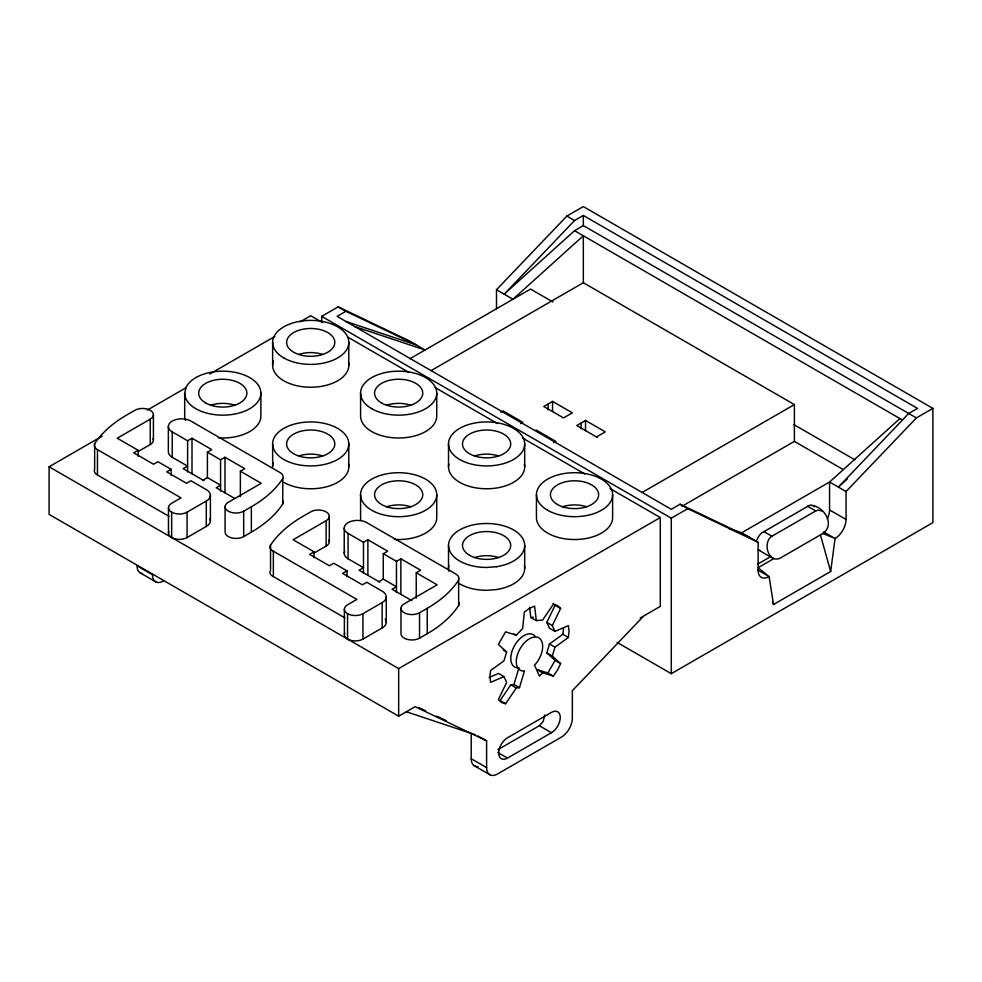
<?xml version="1.0" encoding="UTF-8"?>
<svg xmlns="http://www.w3.org/2000/svg" width="982" height="982" viewBox="0 0 982 982"><rect width="100%" height="100%" fill="white"/><g stroke="black" fill="none" stroke-linecap="round" stroke-linejoin="round"><path stroke-width="1.47" d="M553.357 676.156L547.858 672.977L537.166 669.601L542.665 672.768L553.357 676.156L557.457 670.154L560.599 663.611L555.1 660.432L546.827 652.87L549.466 643.996L562.882 634.286L563.545 627.977M560.599 663.611L552.326 656.037L554.953 647.175L568.369 637.453L569.044 631.156L568.369 625.632L554.953 631.401L549.466 628.235L546.827 622.404L555.1 605.28L553.013 603.329M772.368 601.77L773.509 604.507L830.674 571.499L835.068 538.492A15.54 8.973 -60 0 0 846.054 519.453L846.054 491.528L916.415 417.915L932.9 408.389L932.9 522.633L671.283 673.677L617.162 642.437M544.789 714.97L543.181 721.475L539.363 725.723L497.984 749.61M184.69 393.156L185.991 387.473A38.089 21.985 0 0 1 247.268 376.315A38.089 21.985 0 0 1 238.884 413.091A38.089 21.985 0 0 1 184.69 393.156L184.69 416.012A38.089 21.985 0 0 0 185.426 420.308M554.953 631.401L552.326 625.583L560.599 608.447L557.457 605.538L553.357 604.274L542.665 620.01L536.307 620.636L534.601 606.127L529.47 608.312L524.351 612.044L522.645 628.517L516.287 635.231L505.595 631.843L498.353 644.388L506.626 651.962L503.987 660.825L490.57 670.546L489.895 676.843L490.57 682.38L503.987 676.598L506.626 682.429L498.353 699.552L501.495 702.474L505.595 703.738L516.287 688.001L519.466 687.682L524.474 670.841L522.878 671.001A18.658 10.765 -60 0 1 519.368 650.047A18.658 10.765 -60 0 1 539.584 638.374A18.658 10.765 -60 0 1 536.074 663.39L534.478 665.059L539.486 676.132L542.665 672.768M505.595 703.738L500.096 700.559L510.787 684.822L513.967 684.515L518.975 667.674M555.1 660.432L547.858 672.977M169.076 516.372L97.464 475.03A10.888 6.285 0 0 1 94.653 468.966L94.653 443.582L96.531 440.906A143.875 83.065 0 0 1 127.144 414.735L134.841 410.292A10.888 6.285 0 0 1 150.234 410.292A10.888 6.285 0 0 1 150.234 419.179L150.234 444.564L138.364 451.425M344.952 617.911L273.352 576.569A9.231 5.327 0 0 1 270.529 570.505L270.529 545.12L272.407 542.445A143.875 83.065 0 0 1 303.033 516.287L310.717 511.843A10.888 6.285 0 0 1 326.11 511.843A10.888 6.285 0 0 1 326.11 520.73L326.11 546.115L314.24 552.964M496.499 308.827L496.499 289.715L566.847 216.089L583.333 206.576L932.9 408.389M847.441 478.897L838.37 487.084L908.718 413.471L917.507 408.389L583.333 215.463L574.544 220.533L504.196 294.158L574.544 230.696L583.333 225.615L916.415 417.915M899.917 418.553L829.569 482.015L741.631 532.784L728.705 528.476M822.388 511.021L817.957 510.137L815.76 510.935L771.926 536.233C762.56 541.88 767.728 562.76 779.622 558.451L823.456 533.14C834.565 524.228 824.929 508.025 813.022 505.607M814.238 506.737A10.863 6.273 -60 0 0 809.573 505.3L761.627 532.981A10.863 6.273 -60 0 0 756.962 539.805M203.151 480.198L207.398 477.571L207.398 452.186L211.793 449.646L192.006 438.218L187.611 440.758L172.218 431.871A13.208 7.635 0 0 1 172.218 421.082A13.208 7.635 0 0 1 190.901 421.082L279.944 472.489A10.888 6.285 0 0 1 282.755 478.565L282.755 503.95A136.633 78.879 0 0 1 251.367 532.146L243.671 536.589A10.888 6.285 0 0 1 231.813 537.952A10.888 6.285 0 0 1 225.087 532.146L225.087 506.761M609.969 488.508L660.285 517.551L660.285 606.41L643.799 615.923L572.346 690.69L572.346 718.1A15.54 8.973 -60 0 1 561.348 737.138L497.592 773.951A15.54 8.973 -60 0 1 486.606 767.605L486.606 740.845L415.153 706.684L398.667 716.197L49.1 514.384L49.1 466.781L102.226 436.106M147.374 410.046L185.893 387.804M209.792 374.007L274.862 336.433M300.099 321.863L310.717 315.738L322.636 322.612M321.715 322.464L321.715 316.364L338.201 306.85L408.561 340.484L425.046 350.009L354.698 326.527M150.234 419.179L117.251 438.218L138.143 450.284L138.143 456.249M345.897 321.445L416.245 344.928L345.897 311.294L337.108 316.364L671.283 509.302L680.072 504.22L750.42 537.866L747.548 536.909M138.143 450.284L133.748 452.812L153.523 464.24L157.93 461.7L171.114 469.322L171.114 475.288M171.114 469.322L166.719 471.851L186.506 483.279L190.901 480.738L206.294 489.625A13.994 8.077 0 0 1 206.294 501.053L206.294 526.438L187.059 537.547A10.888 6.285 0 0 1 173.924 538.541A10.888 6.285 0 0 1 168.855 531.471M207.398 452.186L220.582 459.797L224.976 457.256L244.764 468.684L240.369 471.225L240.369 496.61M409.973 358.712L530.575 289.076L553.001 302.026M431.258 370.533L583.333 282.73L794.389 404.584L794.389 441.397L681.864 506.356M171.666 537.547L171.666 512.162A10.888 6.285 0 0 0 187.059 512.162L206.294 501.053M240.369 471.225L261.261 483.279L228.278 502.318A10.888 6.285 0 0 0 228.278 511.205A10.888 6.285 0 0 0 243.671 511.205L251.367 506.761A136.633 78.879 0 0 0 282.755 478.565M500.894 412.207L503.091 410.93L522.878 422.358L520.681 423.623M326.11 520.73L293.139 539.769L314.019 551.823L314.019 557.801M552.559 401.417L543.77 406.487L563.545 417.915L572.346 412.833L552.559 401.417L552.559 411.568M314.019 551.823L309.625 554.364L329.412 565.779L333.806 563.251L347.002 570.861L347.002 576.839M400.975 608.312L400.975 633.697A10.888 6.285 0 0 0 407.69 639.503A10.888 6.285 0 0 0 419.547 638.14L427.244 633.697A136.633 78.879 0 0 0 458.643 605.489L458.643 580.104A10.888 6.285 0 0 0 455.82 574.04L366.789 522.633A13.208 7.635 0 0 0 348.094 522.633A13.208 7.635 0 0 0 348.094 533.422L363.487 542.297L367.882 539.769L387.669 551.184L383.275 553.725L383.275 579.11L396.47 586.733L392.063 589.261L411.851 600.689M596.528 436.953L605.317 431.871L585.53 420.456L576.741 425.525L597.412 437.456M553.652 442.661L555.861 441.397L536.074 429.969M347.002 570.861L342.595 573.402L362.383 584.83L366.789 582.289L382.17 591.176A13.994 8.077 0 0 1 382.17 602.592L382.17 627.977L362.935 639.086A10.888 6.285 0 0 1 349.801 640.08A10.888 6.285 0 0 1 344.731 633.022M383.275 553.725L396.47 561.348L400.865 558.807L420.652 570.223L416.245 572.764L416.245 598.148M378.88 581.651L383.275 579.11M270.529 545.12A9.231 5.327 0 0 0 273.352 551.184L356.896 599.425L347.542 604.814A10.888 6.285 0 0 0 347.542 613.701A10.888 6.285 0 0 0 362.935 613.701L382.17 602.592M416.245 572.764L437.137 584.83L404.154 603.869A10.888 6.285 0 0 0 404.154 612.743A10.888 6.285 0 0 0 419.547 612.743L427.244 608.312A136.633 78.879 0 0 0 458.643 580.104M642.314 492.387L794.389 404.584M49.1 466.781L398.667 668.595L660.285 517.551M321.715 316.364L671.283 518.189L687.768 508.664L758.116 542.31L758.116 570.235A15.54 8.973 -60 0 0 769.115 576.581L773.509 604.507M640.129 618.034L642.694 616.561M757.895 564.012L771.091 556.389M773.841 558.623L758.116 567.694L769.115 576.581L757.699 569.99M507.485 758.092L551.454 732.695A12.435 7.181 -60 0 0 560.256 717.474A12.435 7.181 -60 0 0 551.454 712.392L507.485 737.777A12.435 7.181 -60 0 0 498.696 753.01A12.435 7.181 -60 0 0 507.485 758.092L497.813 752.507M489.097 677.47L498.5 673.431L503.987 676.598M529.605 607.306L530.808 617.457L533.349 617.212M406.352 711.754L475.276 734.757M822.474 533.3L835.068 538.492L823.653 531.913M418.774 707.531L425.672 710.833M436.708 716.111L446.356 720.727M566.847 216.089L574.544 220.533M574.544 230.696L902.433 420.001M793.947 424.641L854.88 459.822M794.389 441.397L843.207 469.568M496.499 289.715L512.985 299.24L583.333 235.766L583.333 283.172M846.054 491.528L829.569 482.015L829.569 509.94A15.54 8.973 -60 0 1 827.298 518.975M829.569 509.94L846.054 519.453M807.511 506.172L815.76 510.935M763.689 531.471L771.926 536.233M741.631 532.784L758.116 542.31M338.201 306.85L345.897 311.294M680.072 504.22L687.768 508.664M772.994 558.365L758.178 549.81A10.863 6.273 -60 0 0 759.773 550.301M347.8 337.133L408.708 372.301M435.186 387.595L497.42 423.524M522.584 438.046L584.806 473.975M555.1 605.28L560.599 608.447M546.827 622.404L552.326 625.583M562.882 634.286L568.369 637.453M530.808 617.457L536.307 620.636M549.466 643.996L554.953 647.175M514.089 633.967L516.287 635.231M546.827 652.87L552.326 656.037M168.352 426.483L168.352 451.867A13.208 7.635 0 0 0 172.218 457.256L187.611 466.143L183.204 468.684L203.875 480.615M207.398 477.571L220.582 485.182L216.187 487.723L234.649 498.39M344.682 551.43A13.208 7.635 0 0 0 348.094 558.807L363.487 567.694L359.093 570.223L379.752 582.154M503.324 650.059L506.626 651.962M513.967 684.515L519.466 687.682M510.787 684.822L516.287 688.001M94.653 443.582A10.888 6.285 0 0 0 97.464 449.646L181.007 497.874L171.666 503.275A10.888 6.285 0 0 0 171.666 512.162M539.363 725.723L551.454 732.695M481.475 737.875L486.606 740.845M477.964 735.96L485.501 740.318M471.213 733.444L471.213 758.718L486.606 767.605M140.254 572.899L155.647 581.786M474.429 765.837L489.822 774.724M820.486 535.067L830.674 571.499M671.283 518.189L671.283 673.677M612.633 494.707L612.633 517.551A38.089 21.985 0 0 1 574.544 539.535A38.089 21.985 0 0 1 536.454 517.551L536.454 494.707M585.53 420.456L585.53 430.607M583.333 215.463L583.333 225.615M581.135 422.984L581.135 428.79M548.165 403.946L548.165 409.752M524.695 443.938A38.089 21.985 0 0 1 467.555 462.976A38.089 21.985 0 0 1 467.555 424.887A38.089 21.985 0 0 1 524.695 443.938L524.695 466.781M524.695 545.476L524.695 568.32M448.516 443.938L448.516 466.781M448.516 545.476L448.516 568.32M436.745 393.156L436.745 416.012A38.089 21.985 0 0 1 398.667 437.997A38.089 21.985 0 0 1 360.578 416.012L360.578 393.156M436.745 494.707A38.089 21.985 0 0 1 379.617 513.746A38.089 21.985 0 0 1 379.617 475.656A38.089 21.985 0 0 1 436.745 494.707L436.745 517.551A38.089 21.985 0 0 1 394.408 539.4M427.244 608.312L427.244 633.697M419.547 612.743L419.547 638.14M400.865 558.807L400.865 594.343M398.667 668.595L398.667 716.197M396.47 561.348L396.47 592.527M386.27 596.884L386.27 622.269M367.882 539.769L367.882 575.305M363.487 542.297L363.487 573.488M362.935 613.701L362.935 639.086M360.578 494.707L360.578 517.551A38.089 21.985 0 0 0 360.897 520.423M348.806 342.387L348.806 365.23M348.806 443.938A38.089 21.985 0 0 1 291.679 462.976A38.089 21.985 0 0 1 291.679 424.887A38.089 21.985 0 0 1 348.806 443.938L348.806 466.781M348.094 533.422L348.094 558.807M347.542 613.701L347.542 639.086M344.363 609.257L344.363 634.642M344.228 528.021L344.228 553.406M329.301 516.287L329.301 541.671M273.352 551.184L273.352 576.569M272.64 342.387L272.64 365.23M272.64 443.938L272.64 466.781A38.089 21.985 0 0 1 273.364 462.485M260.868 393.156L260.868 416.012A38.089 21.985 0 0 1 218.52 437.862M251.367 506.761L251.367 532.146M243.671 511.205L243.671 536.589M224.976 457.256L224.976 492.804M220.582 459.797L220.582 490.988M210.394 495.333L210.394 520.73M192.006 438.218L192.006 473.766M187.611 440.758L187.611 471.949M187.059 512.162L187.059 537.547M172.218 431.871L172.218 457.256M168.474 507.719L168.474 533.103M153.413 414.735L153.413 440.12M97.464 449.646L97.464 475.03M562.49 506.773A24.096 13.908 0 0 1 586.585 506.773M298.675 354.441A24.096 13.908 0 0 0 334.813 342.387A24.096 13.908 0 0 0 298.675 330.345A24.096 13.908 0 0 0 298.675 354.441A24.096 13.908 0 0 1 322.771 354.453M348.487 362.37A38.089 21.985 0 0 1 309.465 387.215A38.089 21.985 0 0 1 273.364 360.946M386.613 506.749A24.096 13.908 0 0 0 422.763 494.707A24.096 13.908 0 0 0 386.613 482.653A24.096 13.908 0 0 0 386.613 506.749A24.096 13.908 0 0 1 410.709 506.773M524.363 565.448A38.089 21.985 0 0 1 496.462 589.568L486.606 590.317A38.089 21.985 0 0 1 459.674 583.873M448.848 571.193A38.089 21.985 0 0 1 448.848 565.448M474.552 455.979A24.096 13.908 0 0 0 510.701 443.938A24.096 13.908 0 0 0 474.552 431.884A24.096 13.908 0 0 0 474.552 455.979A24.096 13.908 0 0 1 498.647 456.004M524.363 463.909A38.089 21.985 0 0 1 486.606 488.766A38.089 21.985 0 0 1 448.848 463.909M474.552 557.543A24.096 13.908 0 0 1 498.647 557.543M163.417 581.025A15.54 8.973 -60 0 1 152.431 574.666L137.038 565.792A15.54 8.973 -60 0 0 142.537 573.611M348.487 463.909A38.089 21.985 0 0 1 327.571 486.507A38.089 21.985 0 0 1 283.786 482.334M298.675 455.979A24.096 13.908 0 0 0 334.813 443.938A24.096 13.908 0 0 0 298.675 431.884A24.096 13.908 0 0 0 298.675 455.979A24.096 13.908 0 0 1 322.771 456.004M210.737 405.235A24.096 13.908 0 0 1 234.833 405.235M386.613 405.235A24.096 13.908 0 0 1 410.709 405.235M517.379 667.834A18.658 10.765 -60 0 1 514.654 645.444A18.658 10.765 -60 0 1 535.399 636.618M478.001 766.525A15.54 8.973 -60 0 1 476.712 766.537M475.509 766.304A15.54 8.973 -60 0 1 471.213 758.718M328.933 540.039A10.888 6.285 0 0 1 326.11 546.115M385.202 619.176A13.994 8.077 0 0 1 382.17 627.977M458.643 602.236A10.888 6.285 0 0 1 458.643 605.489M153.045 438.5A10.888 6.285 0 0 1 150.234 444.564M209.915 518.631A13.994 8.077 0 0 1 206.294 526.438M282.755 500.697A10.888 6.285 0 0 1 282.755 503.95M496.462 566.712L486.606 567.461A38.089 21.985 0 0 1 452.088 536.184A38.089 21.985 0 0 1 515.783 531.336A38.089 21.985 0 0 1 496.462 566.712M283.786 357.939A38.089 21.985 0 0 0 347.518 348.082A38.089 21.985 0 0 0 300.86 321.151A38.089 21.985 0 0 0 283.786 357.939M547.612 510.247A38.089 21.985 0 0 0 611.332 500.39A38.089 21.985 0 0 0 564.687 473.459A38.089 21.985 0 0 0 547.612 510.247M557.506 504.539A24.096 13.908 0 0 0 597.817 498.304A24.096 13.908 0 0 0 568.308 481.266A24.096 13.908 0 0 0 557.506 504.539M469.568 555.309A24.096 13.908 0 0 0 509.879 549.073A24.096 13.908 0 0 0 480.37 532.035A24.096 13.908 0 0 0 469.568 555.309M371.736 408.708A38.089 21.985 0 0 0 435.456 398.852A38.089 21.985 0 0 0 388.811 371.92A38.089 21.985 0 0 0 371.736 408.708M205.741 403.001A24.096 13.908 0 0 0 246.052 396.765A24.096 13.908 0 0 0 216.543 379.727A24.096 13.908 0 0 0 205.741 403.001M381.63 403.001A24.096 13.908 0 0 0 421.941 396.765A24.096 13.908 0 0 0 392.432 379.727A24.096 13.908 0 0 0 381.63 403.001"/></g></svg>
